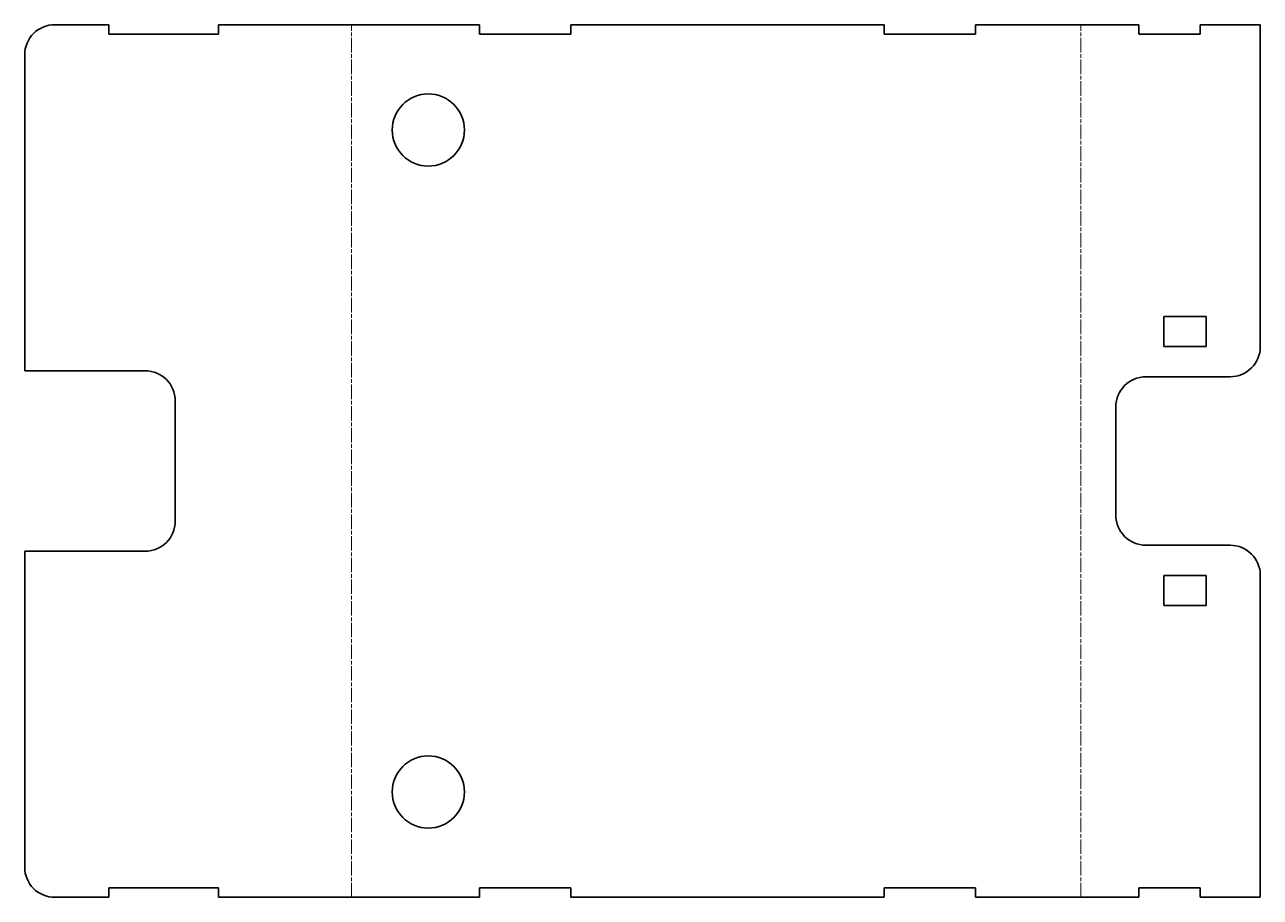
# Model space of a CAD drawing. Header units: millimetres. Extents: x 0 to 205, y 0 to 145.
import ezdxf

# ---------------------------------------------------------------- set-up
doc = ezdxf.new("R2010")
doc.units = ezdxf.units.MM
doc.linetypes.add('Chain', pattern=[13.68, 9.12, -1.14, 2.28, -1.14])
doc.layers.add('SIMUMAK Bend Centerline (ISO)', color=7, linetype='Chain', lineweight=9)
doc.layers.add('SIMUMAK Visible (ISO)', color=7, linetype='Continuous', lineweight=35)

# ---------------------------------------------------------------- blocks, each defined once
blk = doc.blocks.new('GLD-SMT-03-EMBTA02_Sheet_2_GLD-SMT-03-EMBTA02 - Desplegada')
at = {"layer": 'SIMUMAK Bend Centerline (ISO)', "ltscale": 0.263158}
for p, q in [((-48.31, -72.5), (-48.31, 72.5)), ((72.81, -72.5), (72.81, 72.5))]:
    blk.add_line(p, q, dxfattribs=at)
at = {"layer": 'SIMUMAK Visible (ISO)'}
for p, q in [((-97.62, 72.5), (-88.62, 72.5)), ((-88.62, 70.9), (-88.62, 72.5)), ((-70.42, 72.5), (-70.42, 70.9)), ((-70.42, 72.5), (-27.08, 72.5)), ((-27.08, 70.9), (-27.08, 72.5)), ((-11.88, 72.5), (-11.88, 70.9)), ((-11.88, 72.5), (40.12, 72.5)), ((40.12, 70.9), (40.12, 72.5)), ((55.32, 72.5), (55.32, 70.9)), ((55.32, 72.5), (82.42, 72.5)), ((82.42, 70.9), (82.42, 72.5)), ((92.62, 72.5), (92.62, 70.9)), ((92.62, 72.5), (102.62, 72.5)), ((102.62, 72.5), (102.62, 19)), ((-70.42, 70.9), (-88.62, 70.9)), ((-11.88, 70.9), (-27.08, 70.9)), ((55.32, 70.9), (40.12, 70.9)), ((92.62, 70.9), (82.42, 70.9)), ((-102.62, 15), (-102.62, 67.5)), ((86.62, 19), (86.62, 24)), ((86.62, 24), (93.62, 24)), ((93.62, 24), (93.62, 19)), ((93.62, 19), (86.62, 19)), ((-82.62, 15), (-102.62, 15)), ((83.62, 14), (97.62, 14)), ((-77.62, -10), (-77.62, 10)), ((78.62, -9), (78.62, 9)), ((97.62, -14), (83.62, -14)), ((-102.62, -67.5), (-102.62, -15)), ((-102.62, -15), (-82.62, -15)), ((86.62, -24), (86.62, -19)), ((86.62, -19), (93.62, -19)), ((93.62, -19), (93.62, -24)), ((102.62, -19), (102.62, -72.5)), ((93.62, -24), (86.62, -24)), ((-88.62, -70.9), (-70.42, -70.9)), ((-88.62, -72.5), (-88.62, -70.9)), ((-70.42, -70.9), (-70.42, -72.5)), ((-27.08, -70.9), (-11.88, -70.9)), ((-27.08, -72.5), (-27.08, -70.9)), ((-11.88, -70.9), (-11.88, -72.5)), ((40.12, -70.9), (55.32, -70.9)), ((40.12, -72.5), (40.12, -70.9)), ((55.32, -70.9), (55.32, -72.5)), ((82.42, -70.9), (92.62, -70.9)), ((82.42, -72.5), (82.42, -70.9)), ((92.62, -70.9), (92.62, -72.5)), ((-88.62, -72.5), (-97.62, -72.5)), ((-27.08, -72.5), (-70.42, -72.5)), ((40.12, -72.5), (-11.88, -72.5)), ((82.42, -72.5), (55.32, -72.5)), ((102.62, -72.5), (92.62, -72.5))]:
    blk.add_line(p, q, dxfattribs=at)
for centre in [(-35.58, 55), (-35.58, -55)]:
    blk.add_circle(centre, 6, dxfattribs=at)
at = {"layer": 'SIMUMAK Visible (ISO)', "extrusion": (0, 0, -1)}
for centre, start, end in [((97.62, 67.5), 0, 90), ((-97.62, 19), 180, 270), ((-97.62, -19), 90, 180), ((97.62, -67.5), 270, 360)]:
    blk.add_arc(centre, 5, start, end, dxfattribs=at)
at = {"layer": 'SIMUMAK Visible (ISO)'}
for centre, start, end in [((-82.62, 10), 0, 90), ((83.62, 9), 90, 180), ((-82.62, -10), 270, 360), ((83.62, -9), 180, 270)]:
    blk.add_arc(centre, 5, start, end, dxfattribs=at)

msp = doc.modelspace()

# ---------------------------------------------------------------- block references
msp.add_blockref('GLD-SMT-03-EMBTA02_Sheet_2_GLD-SMT-03-EMBTA02 - Desplegada', (102.62, 72.5))

doc.saveas('drawing.dxf')
